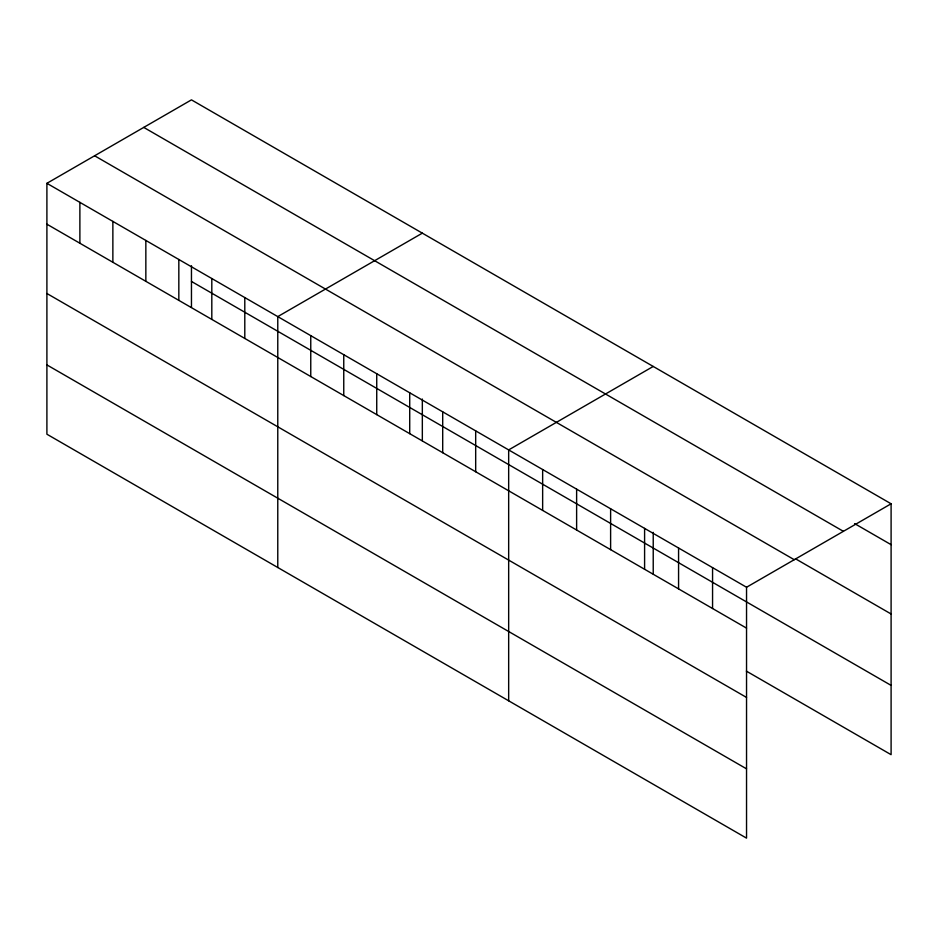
<?xml version="1.0" encoding="UTF-8"?>
<svg xmlns="http://www.w3.org/2000/svg" width="938" height="938" viewBox="0 0 938 938"><rect width="100%" height="100%" fill="white"/><g stroke="black" fill="none" stroke-linecap="round" stroke-linejoin="round"><path stroke-width="1.41" d="M46.9 183.32L746.542 587.247L746.542 838.138L46.9 434.212L46.9 183.32L191.458 99.862L891.1 503.788L891.1 754.68L746.355 671.116M422.335 233.152L277.777 316.61L277.777 567.502M653.223 366.453L508.666 449.912L508.666 700.803M746.542 587.247L891.1 503.788M854.6 523.603L891.1 544.673M143.749 127.404L843.391 531.33M795.447 558.755L891.1 613.98M94.609 155.778L794.252 559.705M191.458 281.447L891.1 685.385M46.9 224.194L746.542 628.132M46.9 293.5L746.542 697.438M46.9 364.905L746.542 768.843M712.563 567.631L712.563 608.516M678.573 548.015L678.573 588.888M653.223 532.338L653.223 574.033M644.594 528.387L644.594 569.272M610.615 508.771L610.615 549.656M576.624 489.155L576.624 530.04M542.645 469.539L542.645 510.413M475.683 430.87L475.683 471.755M442.701 411.829L442.701 452.714M422.335 399.037L422.335 440.731M409.718 392.788L409.718 433.673M376.736 373.746L376.736 414.619M343.754 354.705L343.754 395.578M310.759 335.663L310.759 376.537M244.795 297.569L244.795 338.454M211.812 278.527L211.812 319.412M191.458 265.735L191.458 307.43M178.83 259.486L178.83 300.371M145.847 240.445L145.847 281.33M112.865 221.403L112.865 262.288M79.882 202.362L79.882 243.235"/></g></svg>
